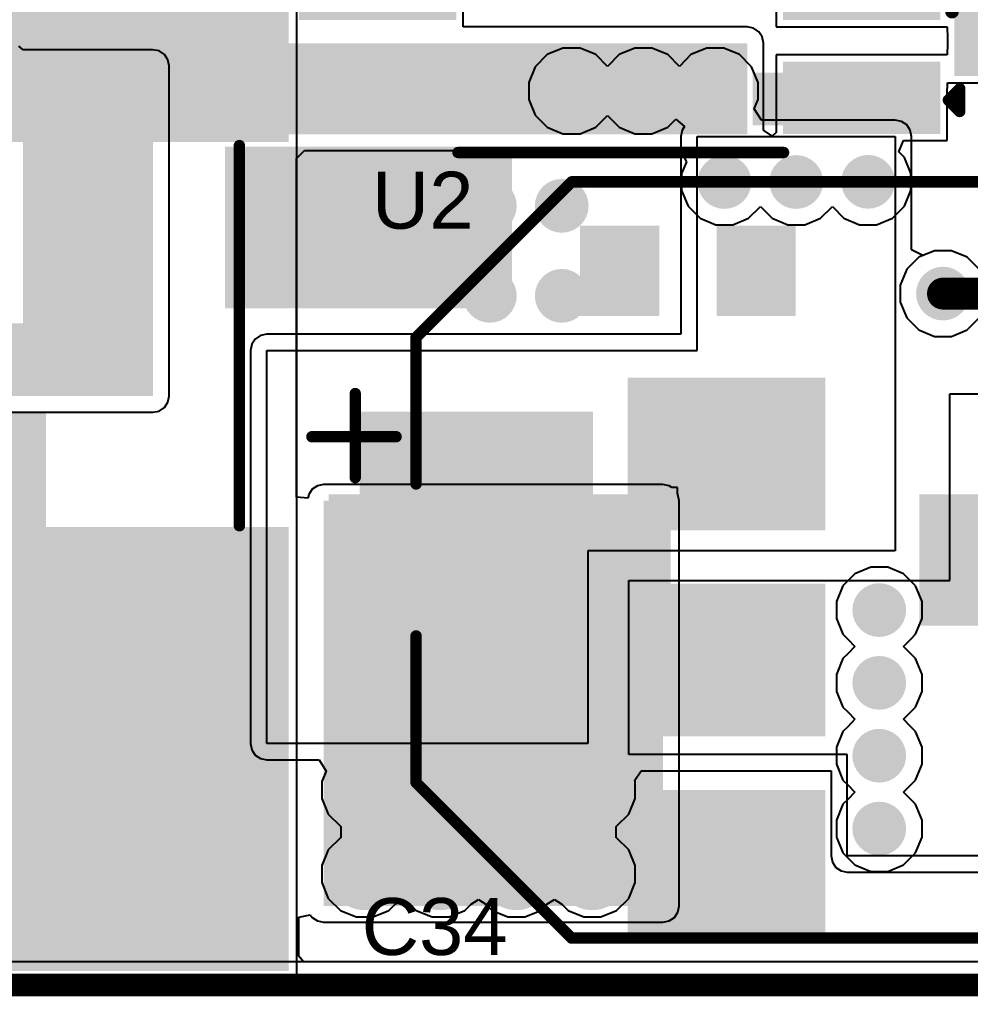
# Model space of a CAD drawing. Header units: millimetres. Extents: x -6 to 37.5, y -2.1 to 28.8.
# Drawn here: x 18.53 to 29.14, y -2.13 to 8.77 of the extents above; entities that cross this region are included whole.
import ezdxf

# ---------------------------------------------------------------- set-up
doc = ezdxf.new("R2010")
doc.units = ezdxf.units.MM
for name, color, linetype in [('BottomLayer', 5, 'Continuous'), ('BottomPaste', 16, 'Continuous'), ('BottomSolder', 6, 'Continuous'), ('Mechanical2', 216, 'Continuous'), ('TopLayer', 1, 'Continuous'), ('TopOverlay', 2, 'Continuous'), ('TopPaste', 8, 'Continuous'), ('TopSolder', 216, 'Continuous'), ('ViaHoleLayer', 16, 'Continuous')]:
    doc.layers.add(name, color=color, linetype=linetype)
doc.styles.add('Arial', font='', dxfattribs={"height": 0.2})
doc.styles.get('Arial').set_extended_font_data('Arial')

# ---------------------------------------------------------------- blocks, each defined once
blk = doc.blocks.new('SOT__223_B_1')
at = {"layer": 'BottomLayer'}
for points in [[(-3.05, 4.05), (-1.55, 4.05), (-1.55, 2.05), (-3.05, 2.05)], [(-0.75, 4.05), (0.75, 4.05), (0.75, 2.05), (-0.75, 2.05)], [(1.55, 4.05), (3.05, 4.05), (3.05, 2.05), (1.55, 2.05)], [(-1.9, -2.05), (1.9, -2.05), (1.9, -4.05), (-1.9, -4.05)]]:
    blk.add_hatch(color=5, dxfattribs=at).paths.add_polyline_path(points)
at = {"layer": 'BottomPaste'}
for points in [[(-3.05, 4.05), (-1.55, 4.05), (-1.55, 2.05), (-3.05, 2.05)], [(-0.75, 4.05), (0.75, 4.05), (0.75, 2.05), (-0.75, 2.05)], [(1.55, 4.05), (3.05, 4.05), (3.05, 2.05), (1.55, 2.05)], [(-1.9, -2.05), (1.9, -2.05), (1.9, -4.05), (-1.9, -4.05)]]:
    blk.add_hatch(color=16, dxfattribs=at).paths.add_polyline_path(points)
at = {"layer": 'BottomSolder'}
for points in [[(-3.152, 4.152), (-1.448, 4.152), (-1.448, 1.948), (-3.152, 1.948)], [(-0.852, 4.152), (0.852, 4.152), (0.852, 1.948), (-0.852, 1.948)], [(1.448, 4.152), (3.152, 4.152), (3.152, 1.948), (1.448, 1.948)], [(-2.002, -1.948), (2.002, -1.948), (2.002, -4.152), (-2.002, -4.152)]]:
    blk.add_hatch(color=6, dxfattribs=at).paths.add_polyline_path(points)
blk = doc.blocks.new('DPAK_B_2')
at = {"layer": 'BottomLayer'}
for points in [[(-1.485, 5.09), (-1.485, 2.09), (-3.085, 2.09), (-3.085, 5.09)], [(3.085, 5.09), (3.085, 2.09), (1.485, 2.09), (1.485, 5.09)], [(2.9, -0.49), (2.9, -6.69), (-2.9, -6.69), (-2.9, -0.49)]]:
    blk.add_hatch(color=5, dxfattribs=at).paths.add_polyline_path(points)
at = {"layer": 'BottomPaste'}
for points in [[(-1.485, 5.09), (-1.485, 2.09), (-3.085, 2.09), (-3.085, 5.09)], [(3.085, 5.09), (3.085, 2.09), (1.485, 2.09), (1.485, 5.09)], [(2.9, -0.49), (2.9, -6.69), (-2.9, -6.69), (-2.9, -0.49)]]:
    blk.add_hatch(color=16, dxfattribs=at).paths.add_polyline_path(points)
at = {"layer": 'BottomSolder'}
for points in [[(-1.383, 5.192), (-1.383, 1.988), (-3.187, 1.988), (-3.187, 5.192)], [(3.187, 5.192), (3.187, 1.988), (1.383, 1.988), (1.383, 5.192)], [(3.002, -0.388), (3.002, -6.792), (-3.002, -6.792), (-3.002, -0.388)]]:
    blk.add_hatch(color=6, dxfattribs=at).paths.add_polyline_path(points)
blk = doc.blocks.new('C____B_7')
at = {"layer": 'TopLayer'}
for points in [[(-2.55, -1.5), (-2.55, 1.5), (-0.85, 1.5), (-0.85, -1.5)], [(0.85, -1.5), (0.85, 1.5), (2.55, 1.5), (2.55, -1.5)]]:
    blk.add_hatch(color=1, dxfattribs=at).paths.add_polyline_path(points)
at = {"layer": 'TopPaste'}
for points in [[(-2.55, -1.5), (-2.55, 1.5), (-0.85, 1.5), (-0.85, -1.5)], [(0.85, -1.5), (0.85, 1.5), (2.55, 1.5), (2.55, -1.5)]]:
    blk.add_hatch(color=8, dxfattribs=at).paths.add_polyline_path(points)
at = {"layer": 'TopSolder'}
for points in [[(-2.652, -1.602), (-2.652, 1.602), (-0.748, 1.602), (-0.748, -1.602)], [(0.748, -1.602), (0.748, 1.602), (2.652, 1.602), (2.652, -1.602)]]:
    blk.add_hatch(color=216, dxfattribs=at).paths.add_polyline_path(points)
at = {"layer": 'TopOverlay'}
for points, const_width in [([(-1.934, 1.626), (2.028, 1.626)], 0.152), ([(-3.023, 0.406), (-3.023, -0.254)], 0.127), ([(-3.353, 0.051), (-2.692, 0.051)], 0.127), ([(-1.934, -1.626), (2.028, -1.626)], 0.152)]:
    blk.add_lwpolyline(points, dxfattribs=dict(at, const_width=const_width))
for points, const_width in [([(-1.972, 1.626, 1), (-1.896, 1.626, 1)], 0.0762), ([(1.99, 1.626, 1), (2.066, 1.626, 1)], 0.0762), ([(-3.054, 0.406, 1), (-2.991, 0.406, 1)], 0.0635), ([(-3.385, 0.051, 1), (-3.321, 0.051, 1)], 0.0635), ([(-2.724, 0.051, 1), (-2.661, 0.051, 1)], 0.0635), ([(-3.054, -0.254, 1), (-2.991, -0.254, 1)], 0.0635), ([(-1.972, -1.626, 1), (-1.896, -1.626, 1)], 0.0762), ([(1.99, -1.626, 1), (2.066, -1.626, 1)], 0.0762)]:
    blk.add_lwpolyline(points, format="xyb", close=True, dxfattribs=dict(at, const_width=const_width))
blk = doc.blocks.new('VKMD1652D220MV_15')
at = {"layer": 'TopLayer'}
for points in [[(-1.49, -0.63), (-5.1, -0.63), (-5.1, 0.63), (-1.49, 0.63)], [(5.1, -0.63), (1.49, -0.63), (1.49, 0.63), (5.1, 0.63)]]:
    blk.add_hatch(color=1, dxfattribs=at).paths.add_polyline_path(points)
at = {"layer": 'TopPaste'}
for points in [[(-1.49, -0.63), (-5.1, -0.63), (-5.1, 0.63), (-1.49, 0.63)], [(5.1, -0.63), (1.49, -0.63), (1.49, 0.63), (5.1, 0.63)]]:
    blk.add_hatch(color=8, dxfattribs=at).paths.add_polyline_path(points)
at = {"layer": 'TopSolder'}
for points in [[(-1.388, -0.732), (-5.202, -0.732), (-5.202, 0.732), (-1.388, 0.732)], [(5.201, -0.732), (1.388, -0.732), (1.388, 0.732), (5.201, 0.732)]]:
    blk.add_hatch(color=216, dxfattribs=at).paths.add_polyline_path(points)
at = {"layer": 'TopOverlay', "const_width": 0.127}
for points in [[(-4.227, 2.483), (-2.491, 4.219)], [(-2.491, 4.219), (4.225, 4.219)], [(4.225, 0.825), (4.225, 4.219)], [(-4.227, 0.848), (-4.227, 2.483)], [(-4.905, 0.918), (-4.905, 1.857)], [(-5.39, 1.375), (-4.45, 1.375)], [(4.225, -4.219), (4.225, -0.825)], [(-4.227, -2.483), (-4.227, -0.848)], [(-4.227, -2.483), (-2.491, -4.219)], [(-2.491, -4.219), (4.225, -4.219)]]:
    blk.add_lwpolyline(points, dxfattribs=at)
at = {"layer": 'TopOverlay', "const_width": 0.0635}
for points in [[(-2.523, 4.219, 1), (-2.459, 4.219, 1)], [(-2.523, 4.219, 1), (-2.459, 4.219, 1)], [(4.193, 4.219, 1), (4.257, 4.219, 1)], [(4.193, 4.219, 1), (4.257, 4.219, 1)], [(-4.259, 2.483, 1), (-4.195, 2.483, 1)], [(-4.259, 2.483, 1), (-4.195, 2.483, 1)], [(-4.937, 1.857, 1), (-4.874, 1.857, 1)], [(-5.421, 1.375, 1), (-5.358, 1.375, 1)], [(-4.482, 1.375, 1), (-4.418, 1.375, 1)], [(-4.937, 0.918, 1), (-4.874, 0.918, 1)], [(-4.259, 0.848, 1), (-4.195, 0.848, 1)], [(4.193, 0.825, 1), (4.257, 0.825, 1)], [(4.193, -0.825, 1), (4.257, -0.825, 1)], [(-4.259, -0.848, 1), (-4.195, -0.848, 1)], [(-4.259, -2.483, 1), (-4.195, -2.483, 1)], [(-4.259, -2.483, 1), (-4.195, -2.483, 1)], [(-2.523, -4.219, 1), (-2.459, -4.219, 1)], [(-2.523, -4.219, 1), (-2.459, -4.219, 1)], [(4.193, -4.219, 1), (4.257, -4.219, 1)], [(4.193, -4.219, 1), (4.257, -4.219, 1)]]:
    blk.add_lwpolyline(points, format="xyb", close=True, dxfattribs=at)
blk = doc.blocks.new('SOIC_8_0_154___3_90___W______51')
at = {"layer": 'TopLayer'}
for points in [[(-3.475, 1.605), (-3.475, 2.205), (-1.925, 2.205), (-1.925, 1.605)], [(1.925, 1.605), (1.925, 2.205), (3.475, 2.205), (3.475, 1.605)], [(-3.475, 0.335), (-3.475, 0.935), (-1.925, 0.935), (-1.925, 0.335)], [(1.925, 0.335), (1.925, 0.935), (3.475, 0.935), (3.475, 0.335)], [(-3.475, -0.935), (-3.475, -0.335), (-1.925, -0.335), (-1.925, -0.935)], [(1.925, -0.935), (1.925, -0.335), (3.475, -0.335), (3.475, -0.935)], [(-3.475, -2.205), (-3.475, -1.605), (-1.925, -1.605), (-1.925, -2.205)], [(1.925, -2.205), (1.925, -1.605), (3.475, -1.605), (3.475, -2.205)]]:
    blk.add_hatch(color=1, dxfattribs=at).paths.add_polyline_path(points)
at = {"layer": 'TopOverlay'}
blk.add_hatch(color=2, dxfattribs=at).paths.add_polyline_path([(-1.839, 1.625), (-1.483, 1.625), (-1.483, 2.21), (-1.839, 2.21)])
at = {"layer": 'TopPaste'}
for points in [[(-3.475, 1.605), (-3.475, 2.205), (-1.925, 2.205), (-1.925, 1.605)], [(1.925, 1.605), (1.925, 2.205), (3.475, 2.205), (3.475, 1.605)], [(-3.475, 0.335), (-3.475, 0.935), (-1.925, 0.935), (-1.925, 0.335)], [(1.925, 0.335), (1.925, 0.935), (3.475, 0.935), (3.475, 0.335)], [(-3.475, -0.935), (-3.475, -0.335), (-1.925, -0.335), (-1.925, -0.935)], [(1.925, -0.935), (1.925, -0.335), (3.475, -0.335), (3.475, -0.935)], [(-3.475, -2.205), (-3.475, -1.605), (-1.925, -1.605), (-1.925, -2.205)], [(1.925, -2.205), (1.925, -1.605), (3.475, -1.605), (3.475, -2.205)]]:
    blk.add_hatch(color=8, dxfattribs=at).paths.add_polyline_path(points)
at = {"layer": 'TopSolder'}
for points in [[(-3.577, 1.503), (-3.577, 2.307), (-1.823, 2.307), (-1.823, 1.503)], [(1.823, 1.503), (1.823, 2.307), (3.577, 2.307), (3.577, 1.503)], [(-3.577, 0.233), (-3.577, 1.037), (-1.823, 1.037), (-1.823, 0.233)], [(1.823, 0.233), (1.823, 1.037), (3.577, 1.037), (3.577, 0.233)], [(-3.577, -1.037), (-3.577, -0.233), (-1.823, -0.233), (-1.823, -1.037)], [(1.823, -1.037), (1.823, -0.233), (3.577, -0.233), (3.577, -1.037)], [(-3.577, -2.307), (-3.577, -1.503), (-1.823, -1.503), (-1.823, -2.307)], [(1.823, -2.307), (1.823, -1.503), (3.577, -1.503), (3.577, -2.307)]]:
    blk.add_hatch(color=216, dxfattribs=at).paths.add_polyline_path(points)
at = {"layer": 'TopOverlay', "const_width": 0.127}
for points in [[(1.803, 2.515), (-1.829, 2.515)], [(-3.794, 2.057), (-3.794, 1.803)], [(-3.667, 1.93), (-3.794, 2.057)], [(-3.667, 1.93), (-3.794, 1.803)], [(1.803, -2.515), (-1.829, -2.515)]]:
    blk.add_lwpolyline(points, dxfattribs=at)
at = {"layer": 'TopOverlay', "const_width": 0.0635}
for points in [[(-1.861, 2.515, 1), (-1.797, 2.515, 1)], [(1.772, 2.515, 1), (1.835, 2.515, 1)], [(-3.826, 2.057, 1), (-3.762, 2.057, 1)], [(-3.826, 2.057, 1), (-3.762, 2.057, 1)], [(-3.699, 1.93, 1), (-3.635, 1.93, 1)], [(-3.699, 1.93, 1), (-3.635, 1.93, 1)], [(-3.826, 1.803, 1), (-3.762, 1.803, 1)], [(-3.826, 1.803, 1), (-3.762, 1.803, 1)], [(-1.861, -2.515, 1), (-1.797, -2.515, 1)], [(1.772, -2.515, 1), (1.835, -2.515, 1)]]:
    blk.add_lwpolyline(points, format="xyb", close=True, dxfattribs=at)
blk = doc.blocks.new('SDR1307A_101K_75')
at = {"layer": 'TopLayer'}
for points in [[(-7, 7), (-2.25, 7), (-2.25, -7), (-7, -7)], [(2.25, 7), (7, 7), (7, -7), (2.25, -7)]]:
    blk.add_hatch(color=1, dxfattribs=at).paths.add_polyline_path(points)
at = {"layer": 'TopPaste'}
for points in [[(-7, 7), (-2.25, 7), (-2.25, -7), (-7, -7)], [(2.25, 7), (7, 7), (7, -7), (2.25, -7)]]:
    blk.add_hatch(color=8, dxfattribs=at).paths.add_polyline_path(points)
at = {"layer": 'TopSolder'}
for points in [[(-7.102, 7.102), (-2.148, 7.102), (-2.148, -7.102), (-7.102, -7.102)], [(2.148, 7.102), (7.102, 7.102), (7.102, -7.102), (2.148, -7.102)]]:
    blk.add_hatch(color=216, dxfattribs=at).paths.add_polyline_path(points)
at = {"layer": 'TopOverlay', "const_width": 0.127}
blk.add_lwpolyline([(-2.134, -6.553), (2.108, -6.553)], dxfattribs=at)
at = {"layer": 'TopOverlay', "const_width": 0.0635}
for points in [[(-2.165, -6.553, 1), (-2.102, -6.553, 1)], [(2.076, -6.553, 1), (2.14, -6.553, 1)]]:
    blk.add_lwpolyline(points, format="xyb", close=True, dxfattribs=at)
blk = doc.blocks.new('C____D_B_92')
at = {"layer": 'BottomLayer'}
for points in [[(-4.25, 1.45), (-1.85, 1.45), (-1.85, -1.45), (-4.25, -1.45)], [(1.85, 1.45), (4.25, 1.45), (4.25, -1.45), (1.85, -1.45)]]:
    blk.add_hatch(color=5, dxfattribs=at).paths.add_polyline_path(points)
at = {"layer": 'BottomPaste'}
for points in [[(-4.25, 1.45), (-1.85, 1.45), (-1.85, -1.45), (-4.25, -1.45)], [(1.85, 1.45), (4.25, 1.45), (4.25, -1.45), (1.85, -1.45)]]:
    blk.add_hatch(color=16, dxfattribs=at).paths.add_polyline_path(points)
at = {"layer": 'BottomSolder'}
for points in [[(-4.352, 1.552), (-1.748, 1.552), (-1.748, -1.552), (-4.352, -1.552)], [(1.748, 1.552), (4.352, 1.552), (4.352, -1.552), (1.748, -1.552)]]:
    blk.add_hatch(color=6, dxfattribs=at).paths.add_polyline_path(points)
blk = doc.blocks.new('C___0603_B_107')
at = {"layer": 'BottomLayer'}
for points in [[(-1.143, -0.444), (-1.143, 0.445), (-0.381, 0.445), (-0.381, -0.444)], [(0.381, -0.444), (0.381, 0.445), (1.143, 0.445), (1.143, -0.444)]]:
    blk.add_hatch(color=5, dxfattribs=at).paths.add_polyline_path(points)
at = {"layer": 'BottomPaste'}
for points in [[(-1.143, -0.444), (-1.143, 0.445), (-0.381, 0.445), (-0.381, -0.444)], [(0.381, -0.444), (0.381, 0.445), (1.143, 0.445), (1.143, -0.444)]]:
    blk.add_hatch(color=16, dxfattribs=at).paths.add_polyline_path(points)
at = {"layer": 'BottomSolder'}
for points in [[(-1.203, -0.504), (-1.203, 0.505), (-0.321, 0.505), (-0.321, -0.504)], [(0.321, -0.504), (0.321, 0.505), (1.203, 0.505), (1.203, -0.504)]]:
    blk.add_hatch(color=6, dxfattribs=at).paths.add_polyline_path(points)

msp = doc.modelspace()

# ---------------------------------------------------------------- hatches: boundary and pattern name
at = {"layer": 'BottomLayer'}
for points in [[(18.567, 4.877), (20.015, 4.877), (20.015, 8.255), (18.567, 8.255)], [(14.072, 4.572), (20.015, 4.572), (20.015, 5.385), (14.072, 5.385)]]:
    msp.add_hatch(color=5, dxfattribs=at).paths.add_polyline_path(points)
h = msp.add_hatch(color=5, dxfattribs=at)
edge = h.paths.add_edge_path()
edge.add_arc((18.948, 7.925), 0.3, 0, 360)
h = msp.add_hatch(color=5, dxfattribs=at)
edge = h.paths.add_edge_path()
edge.add_arc((19.71, 7.925), 0.3, 0, 360)
h = msp.add_hatch(color=5, dxfattribs=at)
edge = h.paths.add_edge_path()
edge.add_arc((24.685, 7.976), 0.3, 0, 360)
h = msp.add_hatch(color=5, dxfattribs=at)
edge = h.paths.add_edge_path()
edge.add_arc((25.487, 7.976), 0.3, 0, 360)
h = msp.add_hatch(color=5, dxfattribs=at)
edge = h.paths.add_edge_path()
edge.add_arc((26.289, 7.976), 0.3, 0, 360)
h = msp.add_hatch(color=5, dxfattribs=at)
edge = h.paths.add_edge_path()
edge.add_arc((26.391, 6.96), 0.3, 0, 360)
h = msp.add_hatch(color=5, dxfattribs=at)
edge = h.paths.add_edge_path()
edge.add_arc((27.192, 6.96), 0.3, 0, 360)
h = msp.add_hatch(color=5, dxfattribs=at)
edge = h.paths.add_edge_path()
edge.add_arc((27.994, 6.962), 0.3, 0, 360)
h = msp.add_hatch(color=5, dxfattribs=at)
edge = h.paths.add_edge_path()
edge.add_arc((23.774, 6.694), 0.3, 0, 360)
h = msp.add_hatch(color=5, dxfattribs=at)
edge = h.paths.add_edge_path()
edge.add_arc((24.576, 6.694), 0.3, 0, 360)
h = msp.add_hatch(color=5, dxfattribs=at)
edge = h.paths.add_edge_path()
edge.add_arc((28.829, 5.715), 0.3, 0, 360)
h = msp.add_hatch(color=5, dxfattribs=at)
edge = h.paths.add_edge_path()
edge.add_arc((23.774, 5.69), 0.3, 0, 360)
h = msp.add_hatch(color=5, dxfattribs=at)
edge = h.paths.add_edge_path()
edge.add_arc((24.576, 5.69), 0.3, 0, 360)
h = msp.add_hatch(color=5, dxfattribs=at)
edge = h.paths.add_edge_path()
edge.add_arc((28.118, 2.184), 0.3, 0, 360)
h = msp.add_hatch(color=5, dxfattribs=at)
edge = h.paths.add_edge_path()
edge.add_arc((28.118, 1.372), 0.3, 0, 360)
h = msp.add_hatch(color=5, dxfattribs=at)
edge = h.paths.add_edge_path()
edge.add_arc((28.118, 0.559), 0.3, 0, 360)
h = msp.add_hatch(color=5, dxfattribs=at)
edge = h.paths.add_edge_path()
edge.add_arc((22.377, 0.178), 0.3, 0, 360)
h = msp.add_hatch(color=5, dxfattribs=at)
edge = h.paths.add_edge_path()
edge.add_arc((23.224, 0.178), 0.3, 0, 360)
h = msp.add_hatch(color=5, dxfattribs=at)
edge = h.paths.add_edge_path()
edge.add_arc((24.071, 0.178), 0.3, 0, 360)
h = msp.add_hatch(color=5, dxfattribs=at)
edge = h.paths.add_edge_path()
edge.add_arc((24.917, 0.178), 0.3, 0, 360)
h = msp.add_hatch(color=5, dxfattribs=at)
edge = h.paths.add_edge_path()
edge.add_arc((28.118, -0.254), 0.3, 0, 360)
h = msp.add_hatch(color=5, dxfattribs=at)
edge = h.paths.add_edge_path()
edge.add_arc((22.377, -0.762), 0.3, 0, 360)
h = msp.add_hatch(color=5, dxfattribs=at)
edge = h.paths.add_edge_path()
edge.add_arc((23.224, -0.762), 0.3, 0, 360)
h = msp.add_hatch(color=5, dxfattribs=at)
edge = h.paths.add_edge_path()
edge.add_arc((24.071, -0.762), 0.3, 0, 360)
h = msp.add_hatch(color=5, dxfattribs=at)
edge = h.paths.add_edge_path()
edge.add_arc((24.917, -0.762), 0.3, 0, 360)
at = {"layer": 'BottomSolder'}
h = msp.add_hatch(color=6, dxfattribs=at)
edge = h.paths.add_edge_path()
edge.add_arc((22.377, 0.178), 0.402, 0, 360)
h = msp.add_hatch(color=6, dxfattribs=at)
edge = h.paths.add_edge_path()
edge.add_arc((23.224, 0.178), 0.402, 0, 360)
h = msp.add_hatch(color=6, dxfattribs=at)
edge = h.paths.add_edge_path()
edge.add_arc((24.071, 0.178), 0.402, 0, 360)
h = msp.add_hatch(color=6, dxfattribs=at)
edge = h.paths.add_edge_path()
edge.add_arc((24.917, 0.178), 0.402, 0, 360)
h = msp.add_hatch(color=6, dxfattribs=at)
edge = h.paths.add_edge_path()
edge.add_arc((22.377, -0.762), 0.402, 0, 360)
h = msp.add_hatch(color=6, dxfattribs=at)
edge = h.paths.add_edge_path()
edge.add_arc((23.224, -0.762), 0.402, 0, 360)
h = msp.add_hatch(color=6, dxfattribs=at)
edge = h.paths.add_edge_path()
edge.add_arc((24.071, -0.762), 0.402, 0, 360)
h = msp.add_hatch(color=6, dxfattribs=at)
edge = h.paths.add_edge_path()
edge.add_arc((24.917, -0.762), 0.402, 0, 360)
at = {"layer": 'TopLayer'}
for points in [[(7.366, 7.493), (21.514, 7.493), (21.514, 12.268), (7.366, 12.268)], [(7.366, 7.493), (26.645, 7.493), (26.645, 8.509), (7.366, 8.509)], [(21.92, -1.118), (25.705, -1.118), (25.705, 3.404), (21.92, 3.404)], [(1.549, -1.676), (21.463, -1.676), (21.463, -0.457), (1.549, -0.457)]]:
    msp.add_hatch(color=1, dxfattribs=at).paths.add_polyline_path(points)
h = msp.add_hatch(color=1, dxfattribs=at)
edge = h.paths.add_edge_path()
edge.add_arc((18.948, 7.925), 0.3, 0, 360)
h = msp.add_hatch(color=1, dxfattribs=at)
edge = h.paths.add_edge_path()
edge.add_arc((19.71, 7.925), 0.3, 0, 360)
h = msp.add_hatch(color=1, dxfattribs=at)
edge = h.paths.add_edge_path()
edge.add_arc((24.685, 7.976), 0.3, 0, 360)
h = msp.add_hatch(color=1, dxfattribs=at)
edge = h.paths.add_edge_path()
edge.add_arc((25.487, 7.976), 0.3, 0, 360)
h = msp.add_hatch(color=1, dxfattribs=at)
edge = h.paths.add_edge_path()
edge.add_arc((26.289, 7.976), 0.3, 0, 360)
h = msp.add_hatch(color=1, dxfattribs=at)
edge = h.paths.add_edge_path()
edge.add_arc((26.391, 6.96), 0.3, 0, 360)
h = msp.add_hatch(color=1, dxfattribs=at)
edge = h.paths.add_edge_path()
edge.add_arc((27.192, 6.96), 0.3, 0, 360)
h = msp.add_hatch(color=1, dxfattribs=at)
edge = h.paths.add_edge_path()
edge.add_arc((27.994, 6.962), 0.3, 0, 360)
h = msp.add_hatch(color=1, dxfattribs=at)
edge = h.paths.add_edge_path()
edge.add_arc((23.774, 6.694), 0.3, 0, 360)
h = msp.add_hatch(color=1, dxfattribs=at)
edge = h.paths.add_edge_path()
edge.add_arc((24.576, 6.694), 0.3, 0, 360)
h = msp.add_hatch(color=1, dxfattribs=at)
edge = h.paths.add_edge_path()
edge.add_arc((28.829, 5.715), 0.3, 0, 360)
h = msp.add_hatch(color=1, dxfattribs=at)
edge = h.paths.add_edge_path()
edge.add_arc((23.774, 5.69), 0.3, 0, 360)
h = msp.add_hatch(color=1, dxfattribs=at)
edge = h.paths.add_edge_path()
edge.add_arc((24.576, 5.69), 0.3, 0, 360)
h = msp.add_hatch(color=1, dxfattribs=at)
edge = h.paths.add_edge_path()
edge.add_arc((28.118, 2.184), 0.3, 0, 360)
h = msp.add_hatch(color=1, dxfattribs=at)
edge = h.paths.add_edge_path()
edge.add_arc((28.118, 1.372), 0.3, 0, 360)
h = msp.add_hatch(color=1, dxfattribs=at)
edge = h.paths.add_edge_path()
edge.add_arc((28.118, 0.559), 0.3, 0, 360)
h = msp.add_hatch(color=1, dxfattribs=at)
edge = h.paths.add_edge_path()
edge.add_arc((22.377, 0.178), 0.3, 0, 360)
h = msp.add_hatch(color=1, dxfattribs=at)
edge = h.paths.add_edge_path()
edge.add_arc((23.224, 0.178), 0.3, 0, 360)
h = msp.add_hatch(color=1, dxfattribs=at)
edge = h.paths.add_edge_path()
edge.add_arc((24.071, 0.178), 0.3, 0, 360)
h = msp.add_hatch(color=1, dxfattribs=at)
edge = h.paths.add_edge_path()
edge.add_arc((24.917, 0.178), 0.3, 0, 360)
h = msp.add_hatch(color=1, dxfattribs=at)
edge = h.paths.add_edge_path()
edge.add_arc((28.118, -0.254), 0.3, 0, 360)
h = msp.add_hatch(color=1, dxfattribs=at)
edge = h.paths.add_edge_path()
edge.add_arc((22.377, -0.762), 0.3, 0, 360)
h = msp.add_hatch(color=1, dxfattribs=at)
edge = h.paths.add_edge_path()
edge.add_arc((23.224, -0.762), 0.3, 0, 360)
h = msp.add_hatch(color=1, dxfattribs=at)
edge = h.paths.add_edge_path()
edge.add_arc((24.071, -0.762), 0.3, 0, 360)
h = msp.add_hatch(color=1, dxfattribs=at)
edge = h.paths.add_edge_path()
edge.add_arc((24.917, -0.762), 0.3, 0, 360)
at = {"layer": 'TopSolder'}
h = msp.add_hatch(color=216, dxfattribs=at)
edge = h.paths.add_edge_path()
edge.add_arc((22.377, 0.178), 0.402, 0, 360)
h = msp.add_hatch(color=216, dxfattribs=at)
edge = h.paths.add_edge_path()
edge.add_arc((23.224, 0.178), 0.402, 0, 360)
h = msp.add_hatch(color=216, dxfattribs=at)
edge = h.paths.add_edge_path()
edge.add_arc((24.071, 0.178), 0.402, 0, 360)
h = msp.add_hatch(color=216, dxfattribs=at)
edge = h.paths.add_edge_path()
edge.add_arc((24.917, 0.178), 0.402, 0, 360)
h = msp.add_hatch(color=216, dxfattribs=at)
edge = h.paths.add_edge_path()
edge.add_arc((22.377, -0.762), 0.402, 0, 360)
h = msp.add_hatch(color=216, dxfattribs=at)
edge = h.paths.add_edge_path()
edge.add_arc((23.224, -0.762), 0.402, 0, 360)
h = msp.add_hatch(color=216, dxfattribs=at)
edge = h.paths.add_edge_path()
edge.add_arc((24.071, -0.762), 0.402, 0, 360)
h = msp.add_hatch(color=216, dxfattribs=at)
edge = h.paths.add_edge_path()
edge.add_arc((24.917, -0.762), 0.402, 0, 360)
at = {"layer": 'ViaHoleLayer'}
h = msp.add_hatch(color=16, dxfattribs=at)
edge = h.paths.add_edge_path()
edge.add_arc((18.948, 7.925), 0.15, 0, 360)
h = msp.add_hatch(color=16, dxfattribs=at)
edge = h.paths.add_edge_path()
edge.add_arc((19.71, 7.925), 0.15, 0, 360)
h = msp.add_hatch(color=16, dxfattribs=at)
edge = h.paths.add_edge_path()
edge.add_arc((24.685, 7.976), 0.15, 0, 360)
h = msp.add_hatch(color=16, dxfattribs=at)
edge = h.paths.add_edge_path()
edge.add_arc((25.487, 7.976), 0.15, 0, 360)
h = msp.add_hatch(color=16, dxfattribs=at)
edge = h.paths.add_edge_path()
edge.add_arc((26.289, 7.976), 0.15, 0, 360)
h = msp.add_hatch(color=16, dxfattribs=at)
edge = h.paths.add_edge_path()
edge.add_arc((26.391, 6.96), 0.15, 0, 360)
h = msp.add_hatch(color=16, dxfattribs=at)
edge = h.paths.add_edge_path()
edge.add_arc((27.192, 6.96), 0.15, 0, 360)
h = msp.add_hatch(color=16, dxfattribs=at)
edge = h.paths.add_edge_path()
edge.add_arc((27.994, 6.962), 0.15, 0, 360)
h = msp.add_hatch(color=16, dxfattribs=at)
edge = h.paths.add_edge_path()
edge.add_arc((23.774, 6.694), 0.15, 0, 360)
h = msp.add_hatch(color=16, dxfattribs=at)
edge = h.paths.add_edge_path()
edge.add_arc((24.576, 6.694), 0.15, 0, 360)
h = msp.add_hatch(color=16, dxfattribs=at)
edge = h.paths.add_edge_path()
edge.add_arc((23.774, 5.69), 0.15, 0, 360)
h = msp.add_hatch(color=16, dxfattribs=at)
edge = h.paths.add_edge_path()
edge.add_arc((24.576, 5.69), 0.15, 0, 360)
h = msp.add_hatch(color=16, dxfattribs=at)
edge = h.paths.add_edge_path()
edge.add_arc((28.829, 5.715), 0.15, 0, 360)
h = msp.add_hatch(color=16, dxfattribs=at)
edge = h.paths.add_edge_path()
edge.add_arc((28.118, 2.184), 0.15, 0, 360)
h = msp.add_hatch(color=16, dxfattribs=at)
edge = h.paths.add_edge_path()
edge.add_arc((28.118, 1.372), 0.15, 0, 360)
h = msp.add_hatch(color=16, dxfattribs=at)
edge = h.paths.add_edge_path()
edge.add_arc((28.118, 0.559), 0.15, 0, 360)
h = msp.add_hatch(color=16, dxfattribs=at)
edge = h.paths.add_edge_path()
edge.add_arc((22.377, 0.178), 0.15, 0, 360)
h = msp.add_hatch(color=16, dxfattribs=at)
edge = h.paths.add_edge_path()
edge.add_arc((23.224, 0.178), 0.15, 0, 360)
h = msp.add_hatch(color=16, dxfattribs=at)
edge = h.paths.add_edge_path()
edge.add_arc((24.071, 0.178), 0.15, 0, 360)
h = msp.add_hatch(color=16, dxfattribs=at)
edge = h.paths.add_edge_path()
edge.add_arc((24.917, 0.178), 0.15, 0, 360)
h = msp.add_hatch(color=16, dxfattribs=at)
edge = h.paths.add_edge_path()
edge.add_arc((28.118, -0.254), 0.15, 0, 360)
h = msp.add_hatch(color=16, dxfattribs=at)
edge = h.paths.add_edge_path()
edge.add_arc((22.377, -0.762), 0.15, 0, 360)
h = msp.add_hatch(color=16, dxfattribs=at)
edge = h.paths.add_edge_path()
edge.add_arc((23.224, -0.762), 0.15, 0, 360)
h = msp.add_hatch(color=16, dxfattribs=at)
edge = h.paths.add_edge_path()
edge.add_arc((24.071, -0.762), 0.15, 0, 360)
h = msp.add_hatch(color=16, dxfattribs=at)
edge = h.paths.add_edge_path()
edge.add_arc((24.917, -0.762), 0.15, 0, 360)

# ---------------------------------------------------------------- linework, layer by layer
at = {"layer": 'BottomLayer'}
for p, q in [((18.567, 8.436), (18.518, 8.477)), ((20.015, 8.436), (18.567, 8.436)), ((20.085, 8.422), (20.015, 8.436)), ((20.143, 8.383), (20.085, 8.422)), ((24.59, 8.453), (24.415, 8.381)), ((24.78, 8.453), (24.59, 8.453)), ((24.956, 8.381), (24.78, 8.453)), ((25.392, 8.453), (25.217, 8.381)), ((25.582, 8.453), (25.392, 8.453)), ((25.758, 8.381), (25.582, 8.453)), ((26.194, 8.453), (26.018, 8.381)), ((26.384, 8.453), (26.194, 8.453)), ((26.56, 8.381), (26.384, 8.453)), ((20.183, 8.324), (20.143, 8.383)), ((20.196, 8.255), (20.183, 8.324)), ((24.415, 8.381), (24.28, 8.246)), ((25.086, 8.25), (24.956, 8.381)), ((25.217, 8.381), (25.086, 8.25)), ((25.888, 8.25), (25.758, 8.381)), ((26.018, 8.381), (25.888, 8.25)), ((26.694, 8.246), (26.56, 8.381)), ((20.196, 5.385), (20.196, 8.255)), ((24.28, 8.246), (24.208, 8.071)), ((26.767, 8.071), (26.694, 8.246)), ((24.208, 8.071), (24.208, 7.881)), ((26.767, 7.881), (26.767, 8.071)), ((24.208, 7.881), (24.28, 7.705)), ((26.723, 7.776), (26.767, 7.881)), ((26.804, 7.649), (26.723, 7.776)), ((24.28, 7.705), (24.415, 7.571)), ((24.956, 7.571), (25.086, 7.701)), ((25.086, 7.701), (25.217, 7.571)), ((25.758, 7.571), (25.849, 7.661)), ((25.849, 7.661), (25.947, 7.58)), ((28.296, 7.649), (26.804, 7.649)), ((28.365, 7.635), (28.296, 7.649)), ((28.424, 7.596), (28.365, 7.635)), ((24.415, 7.571), (24.59, 7.498)), ((24.78, 7.498), (24.956, 7.571)), ((25.217, 7.571), (25.392, 7.498)), ((25.582, 7.498), (25.758, 7.571)), ((25.918, 7.537), (25.905, 7.468)), ((25.947, 7.58), (25.918, 7.537)), ((28.463, 7.537), (28.424, 7.596)), ((28.477, 7.468), (28.463, 7.537)), ((24.59, 7.498), (24.78, 7.498)), ((25.392, 7.498), (25.582, 7.498)), ((25.905, 7.468), (25.905, 5.261)), ((26.086, 5.08), (26.086, 7.468)), ((26.086, 7.468), (28.296, 7.468)), ((28.296, 7.468), (28.296, 2.845)), ((28.477, 6.205), (28.477, 7.468)), ((28.604, 6.139), (28.477, 6.205)), ((28.734, 6.193), (28.604, 6.139)), ((28.924, 6.193), (28.734, 6.193)), ((29.1, 6.12), (28.924, 6.193)), ((29.142, 6.078), (29.1, 6.12)), ((20.196, 4.572), (20.196, 5.385)), ((21.216, 5.247), (21.157, 5.208)), ((21.285, 5.261), (21.216, 5.247)), ((25.905, 5.261), (21.285, 5.261)), ((21.118, 5.149), (21.104, 5.08)), ((21.157, 5.208), (21.118, 5.149)), ((21.104, 5.08), (21.104, 0.695)), ((21.285, 0.695), (21.285, 5.08)), ((21.285, 5.08), (26.086, 5.08)), ((28.905, 2.515), (28.905, 4.597)), ((28.905, 4.597), (31.471, 4.597)), ((20.143, 4.444), (20.183, 4.503)), ((20.183, 4.503), (20.196, 4.572)), ((14.735, 4.391), (20.015, 4.391)), ((20.015, 4.391), (20.085, 4.405)), ((20.085, 4.405), (20.143, 4.444)), ((28.296, 2.845), (24.867, 2.845)), ((24.867, 2.845), (24.867, 0.695)), ((25.324, 0.571), (25.324, 2.515)), ((25.324, 2.515), (28.905, 2.515)), ((21.104, 0.695), (21.118, 0.625)), ((24.867, 0.695), (21.285, 0.695)), ((21.118, 0.625), (21.157, 0.567)), ((21.157, 0.567), (21.216, 0.527)), ((27.762, 0.571), (25.324, 0.571)), ((27.762, -0.559), (27.762, 0.571)), ((21.216, 0.527), (21.285, 0.514)), ((21.285, 0.514), (21.871, 0.514)), ((21.871, 0.514), (21.947, 0.387)), ((21.947, 0.387), (21.9, 0.273)), ((25.39, 0.285), (25.461, 0.39)), ((25.461, 0.39), (27.581, 0.39)), ((27.581, 0.39), (27.581, -0.559)), ((21.9, 0.273), (21.9, 0.083)), ((25.395, 0.273), (25.39, 0.285)), ((25.395, 0.083), (25.395, 0.273)), ((21.9, 0.083), (21.972, -0.093)), ((25.323, -0.093), (25.395, 0.083)), ((21.972, -0.093), (22.107, -0.227)), ((25.188, -0.227), (25.323, -0.093)), ((22.107, -0.227), (22.11, -0.229)), ((22.11, -0.229), (22.11, -0.356)), ((25.185, -0.229), (25.188, -0.227)), ((25.185, -0.356), (25.185, -0.229)), ((22.107, -0.357), (21.972, -0.491)), ((22.11, -0.356), (22.107, -0.357)), ((25.188, -0.357), (25.185, -0.356)), ((25.323, -0.491), (25.188, -0.357)), ((21.972, -0.491), (21.9, -0.667)), ((25.395, -0.667), (25.323, -0.491)), ((27.581, -0.559), (27.595, -0.628)), ((27.595, -0.628), (27.634, -0.687)), ((33.655, -0.559), (27.762, -0.559)), ((21.9, -0.667), (21.9, -0.857)), ((25.395, -0.857), (25.395, -0.667)), ((27.634, -0.687), (27.693, -0.726)), ((27.693, -0.726), (27.762, -0.74)), ((27.762, -0.74), (33.655, -0.74)), ((21.9, -0.857), (21.972, -1.033)), ((25.323, -1.033), (25.395, -0.857)), ((21.972, -1.033), (22.107, -1.167)), ((22.718, -1.097), (22.801, -1.044)), ((22.801, -1.044), (22.884, -1.097)), ((23.564, -1.097), (23.647, -1.044)), ((23.647, -1.044), (23.73, -1.097)), ((24.411, -1.097), (24.494, -1.044)), ((24.494, -1.044), (24.577, -1.097)), ((25.188, -1.167), (25.323, -1.033)), ((22.107, -1.167), (22.282, -1.24)), ((22.472, -1.24), (22.648, -1.167)), ((22.648, -1.167), (22.718, -1.097)), ((22.884, -1.097), (22.953, -1.167)), ((22.953, -1.167), (23.129, -1.24)), ((23.319, -1.24), (23.495, -1.167)), ((23.495, -1.167), (23.564, -1.097)), ((23.73, -1.097), (23.8, -1.167)), ((23.8, -1.167), (23.976, -1.24)), ((24.166, -1.24), (24.341, -1.167)), ((24.341, -1.167), (24.411, -1.097)), ((24.577, -1.097), (24.647, -1.167)), ((24.647, -1.167), (24.822, -1.24)), ((25.012, -1.24), (25.188, -1.167)), ((22.282, -1.24), (22.472, -1.24)), ((23.129, -1.24), (23.319, -1.24)), ((23.976, -1.24), (24.166, -1.24)), ((24.822, -1.24), (25.012, -1.24)), ((37.114, -1.741), (-1.741, -1.741))]:
    msp.add_line(p, q, dxfattribs=at)
at = {"layer": 'BottomLayer', "const_width": 0.356}
msp.add_lwpolyline([(28.829, 5.715), (30.269, 5.715)], dxfattribs=at)
at = {"layer": 'BottomLayer', "const_width": 0.178}
msp.add_lwpolyline([(28.74, 5.715, 1), (28.918, 5.715, 1)], format="xyb", close=True, dxfattribs=at)
at = {"layer": 'Mechanical2', "const_width": 0.254}
msp.add_lwpolyline([(-2, -2), (37.373, -2)], dxfattribs=at)
at = {"layer": 'TopLayer'}
for p, q in [((21.618, 12.37), (21.618, -1.939)), ((23.475, 8.692), (23.475, 9.647)), ((26.969, 9.647), (26.969, 8.692)), ((23.601, 8.69), (23.475, 8.692)), ((26.645, 8.69), (23.601, 8.69)), ((26.714, 8.676), (26.645, 8.69)), ((26.773, 8.637), (26.714, 8.676)), ((26.812, 8.578), (26.773, 8.637)), ((26.969, 8.692), (28.875, 8.692)), ((28.875, 8.692), (28.878, 8.566)), ((26.826, 8.509), (26.812, 8.578)), ((26.826, 7.538), (26.826, 8.509)), ((28.878, 8.503), (28.875, 8.377)), ((28.878, 8.566), (28.878, 8.503)), ((28.751, 8.377), (26.969, 8.377)), ((26.969, 8.377), (26.969, 7.511)), ((28.875, 8.377), (28.751, 8.377)), ((28.875, 7.942), (28.878, 8.067)), ((28.878, 8.067), (29.002, 8.067)), ((29.002, 8.067), (32.204, 8.067)), ((28.875, 7.422), (28.875, 7.942)), ((26.919, 7.474), (26.826, 7.538)), ((26.922, 7.473), (26.919, 7.474)), ((26.969, 7.511), (26.922, 7.473)), ((28.338, 7.295), (28.39, 7.422)), ((28.39, 7.422), (28.875, 7.422)), ((21.618, 7.222), (21.708, 7.312)), ((21.708, 7.312), (25.901, 7.312)), ((25.901, 7.312), (25.967, 7.185)), ((21.618, 3.445), (21.618, 7.222)), ((28.399, 7.233), (28.338, 7.295)), ((28.472, 7.057), (28.399, 7.233)), ((25.967, 7.185), (25.913, 7.055)), ((25.913, 7.055), (25.913, 6.865)), ((28.472, 6.867), (28.472, 7.057)), ((28.399, 6.692), (28.472, 6.867)), ((25.913, 6.865), (25.986, 6.689)), ((25.986, 6.689), (26.12, 6.555)), ((26.661, 6.555), (26.792, 6.685)), ((26.792, 6.685), (26.922, 6.555)), ((27.463, 6.555), (27.595, 6.686)), ((27.595, 6.686), (27.724, 6.557)), ((28.265, 6.557), (28.399, 6.692)), ((26.12, 6.555), (26.296, 6.482)), ((26.486, 6.482), (26.661, 6.555)), ((26.922, 6.555), (27.097, 6.482)), ((27.287, 6.482), (27.463, 6.555)), ((27.724, 6.557), (27.899, 6.484)), ((28.089, 6.484), (28.265, 6.557)), ((26.296, 6.482), (26.486, 6.482)), ((27.097, 6.482), (27.287, 6.482)), ((27.899, 6.484), (28.089, 6.484)), ((28.558, 6.12), (28.424, 5.986)), ((28.734, 6.193), (28.558, 6.12)), ((28.924, 6.193), (28.734, 6.193)), ((29.1, 6.12), (28.924, 6.193)), ((29.234, 5.986), (29.1, 6.12)), ((28.424, 5.986), (28.351, 5.81)), ((28.351, 5.81), (28.351, 5.62)), ((28.351, 5.62), (28.424, 5.444)), ((28.424, 5.444), (28.558, 5.31)), ((29.1, 5.31), (29.234, 5.444)), ((28.558, 5.31), (28.734, 5.237)), ((28.734, 5.237), (28.924, 5.237)), ((28.924, 5.237), (29.1, 5.31)), ((21.792, 3.532), (21.753, 3.473)), ((21.851, 3.571), (21.792, 3.532)), ((21.92, 3.585), (21.851, 3.571)), ((25.705, 3.585), (21.92, 3.585)), ((25.774, 3.571), (25.705, 3.585)), ((25.804, 3.551), (25.774, 3.571)), ((25.866, 3.551), (25.804, 3.551)), ((25.866, 3.483), (25.866, 3.551)), ((21.745, 3.433), (21.618, 3.445)), ((21.753, 3.473), (21.745, 3.433)), ((25.872, 3.473), (25.866, 3.483)), ((25.886, 3.404), (25.872, 3.473)), ((25.886, -1.118), (25.886, 3.404)), ((28.023, 2.662), (27.847, 2.589)), ((28.213, 2.662), (28.023, 2.662)), ((28.388, 2.589), (28.213, 2.662)), ((27.847, 2.589), (27.713, 2.455)), ((28.523, 2.455), (28.388, 2.589)), ((27.713, 2.455), (27.64, 2.279)), ((28.596, 2.279), (28.523, 2.455)), ((27.64, 2.279), (27.64, 2.089)), ((28.596, 2.089), (28.596, 2.279)), ((27.64, 2.089), (27.713, 1.914)), ((28.523, 1.914), (28.596, 2.089)), ((27.713, 1.914), (27.766, 1.861)), ((27.766, 1.861), (27.846, 1.778)), ((28.39, 1.778), (28.47, 1.861)), ((28.47, 1.861), (28.523, 1.914)), ((27.846, 1.778), (27.766, 1.695)), ((28.47, 1.695), (28.39, 1.778)), ((27.713, 1.642), (27.64, 1.467)), ((27.766, 1.695), (27.713, 1.642)), ((28.523, 1.642), (28.47, 1.695)), ((28.596, 1.467), (28.523, 1.642)), ((27.64, 1.467), (27.64, 1.277)), ((28.596, 1.277), (28.596, 1.467)), ((27.64, 1.277), (27.713, 1.101)), ((28.523, 1.101), (28.596, 1.277)), ((27.713, 1.101), (27.766, 1.048)), ((28.47, 1.048), (28.523, 1.101)), ((27.766, 1.048), (27.846, 0.965)), ((28.39, 0.965), (28.47, 1.048)), ((27.766, 0.882), (27.713, 0.829)), ((27.846, 0.965), (27.766, 0.882)), ((28.47, 0.882), (28.39, 0.965)), ((28.523, 0.829), (28.47, 0.882)), ((27.713, 0.829), (27.64, 0.654)), ((28.596, 0.654), (28.523, 0.829)), ((27.64, 0.654), (27.64, 0.464)), ((28.596, 0.464), (28.596, 0.654)), ((27.64, 0.464), (27.713, 0.288)), ((28.523, 0.288), (28.596, 0.464)), ((27.713, 0.288), (27.766, 0.235)), ((27.766, 0.235), (27.846, 0.152)), ((28.39, 0.152), (28.47, 0.235)), ((28.47, 0.235), (28.523, 0.288)), ((27.846, 0.152), (27.766, 0.069)), ((28.47, 0.069), (28.39, 0.152)), ((27.713, 0.017), (27.64, -0.159)), ((27.766, 0.069), (27.713, 0.017)), ((28.523, 0.017), (28.47, 0.069)), ((28.596, -0.159), (28.523, 0.017)), ((27.64, -0.159), (27.64, -0.349)), ((28.596, -0.349), (28.596, -0.159)), ((27.64, -0.349), (27.713, -0.525)), ((28.523, -0.525), (28.596, -0.349)), ((27.713, -0.525), (27.847, -0.659)), ((28.388, -0.659), (28.523, -0.525)), ((27.847, -0.659), (28.023, -0.732)), ((28.023, -0.732), (28.213, -0.732)), ((28.213, -0.732), (28.388, -0.659)), ((25.833, -1.246), (25.872, -1.187)), ((25.872, -1.187), (25.886, -1.118)), ((21.644, -1.243), (21.771, -1.215)), ((21.644, -1.676), (21.644, -1.243)), ((21.771, -1.215), (21.792, -1.246)), ((21.792, -1.246), (21.851, -1.285)), ((21.851, -1.285), (21.92, -1.299)), ((21.92, -1.299), (25.705, -1.299)), ((25.705, -1.299), (25.774, -1.285)), ((25.774, -1.285), (25.833, -1.246)), ((21.697, -1.741), (21.644, -1.676)), ((37.114, -1.741), (21.697, -1.741)), ((21.628, -1.949), (7.226, -1.949)), ((21.618, -1.939), (21.628, -1.949))]:
    msp.add_line(p, q, dxfattribs=at)

# ---------------------------------------------------------------- block references
for name, p, rotation in [('C____B_7', (30.556, 10.795), 90), ('SDR1307A_101K_75', (14.427, 5.258), 90), ('SOIC_8_0_154___3_90___W______51', (25.222, 9.804), 180), ('DPAK_B_2', (18.83, 8.738), 270), ('SOT__223_B_1', (29.464, 1.626), 90), ('C____D_B_92', (20.572, 2.845), 180)]:
    msp.add_blockref(name, p, dxfattribs=dict(rotation=rotation))
for name, p in [('VKMD1652D220MV_15', (27.178, 2.743)), ('C___0603_B_107', (25.984, 5.969))]:
    msp.add_blockref(name, p)

# ---------------------------------------------------------------- texts
at = {"layer": 'TopOverlay', "style": 'Arial'}
for s, p in [('U2', (22.458, 6.439)), ('C34', (22.344, -1.664))]:
    msp.add_text(s, height=0.635, dxfattribs=at).set_placement(p)

doc.saveas('drawing.dxf')
